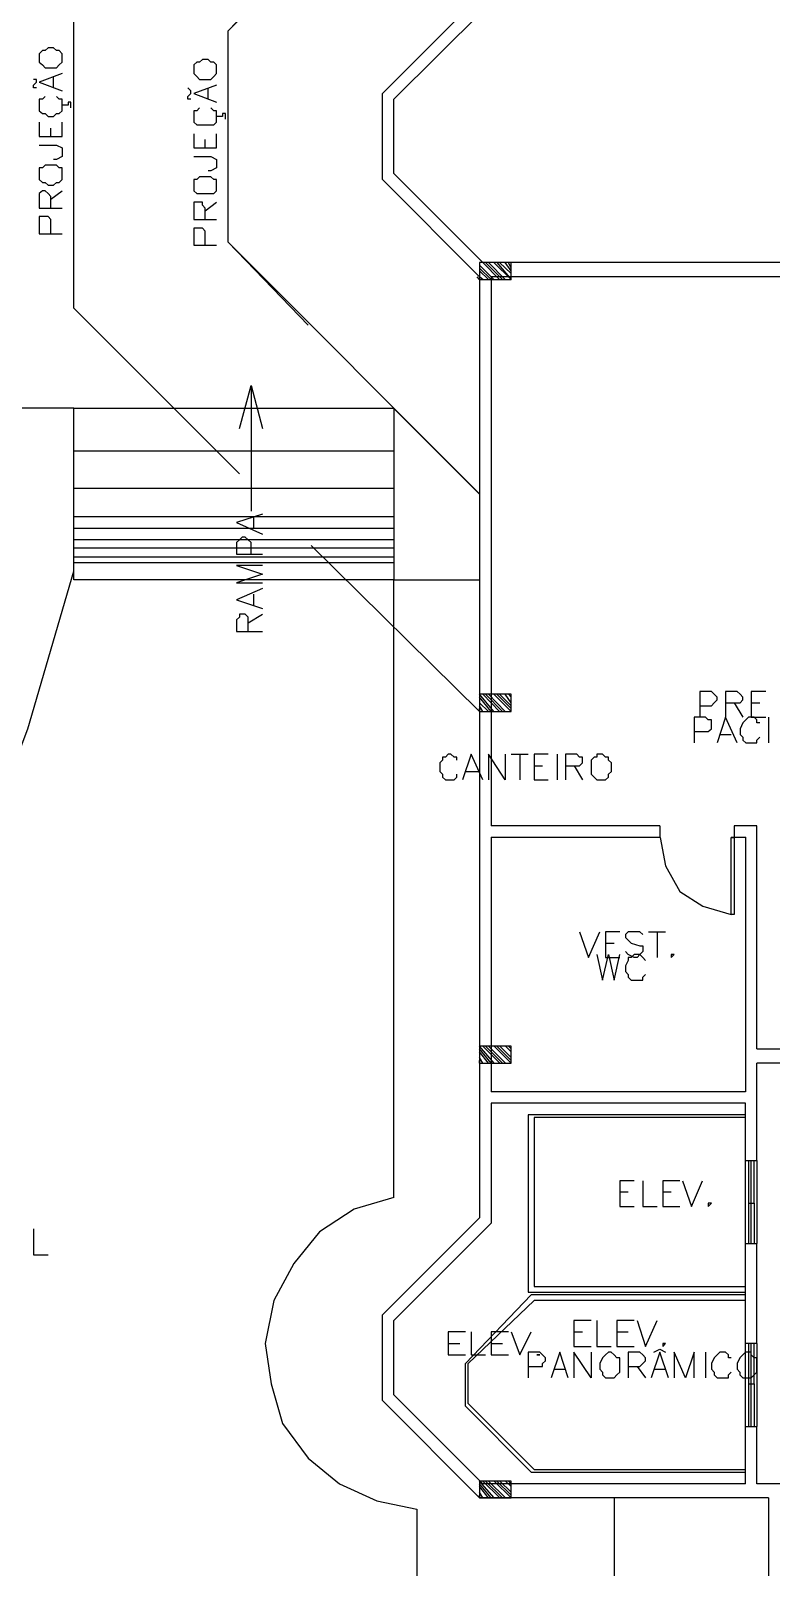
# Model space of a CAD drawing. Header units: millimetres. Extents: x -369 to -70, y -1414 to -1185.
# Drawn here: x -270.85 to -262.09, y -1314.76 to -1296.59 of the extents above; entities that cross this region are included whole.
import ezdxf

# ---------------------------------------------------------------- set-up
doc = ezdxf.new("R2010")
doc.units = ezdxf.units.MM
doc.header["$MEASUREMENT"] = 0
for name, color, linetype in [('10', 10, 'Continuous'), ('12', 12, 'Continuous'), ('2', 2, 'Continuous'), ('50', 50, 'Continuous'), ('8', 8, 'Continuous')]:
    doc.layers.add(name, color=color, linetype=linetype)

msp = doc.modelspace()

# ---------------------------------------------------------------- linework, layer by layer
at = {"layer": '10'}
for points in [[(-265.539, -1296.179), (-266.689, -1297.33)], [(-265.503, -1296.35), (-266.554, -1297.397)], [(-266.689, -1298.345), (-266.689, -1297.33)], [(-266.554, -1298.277), (-266.554, -1297.397)], [(-265.539, -1299.496), (-266.689, -1298.345)], [(-265.503, -1299.328), (-266.554, -1298.277)], [(-261.95, -1299.328), (-265.503, -1299.328)], [(-265.539, -1299.496), (-265.539, -1310.629)], [(-261.95, -1299.496), (-265.403, -1299.496)], [(-265.403, -1299.496), (-265.403, -1305.994)], [(-270.342, -1301.05), (-272.272, -1301.05)], [(-270.342, -1301.05), (-266.554, -1301.05), (-266.554, -1301.05), (-266.554, -1303.084), (-265.539, -1303.084)], [(-266.554, -1303.084), (-270.342, -1303.084), (-270.342, -1301.054)], [(-266.554, -1301.558), (-270.342, -1301.558)], [(-266.554, -1302.001), (-270.342, -1302.001)], [(-266.554, -1302.337), (-270.342, -1302.337)], [(-266.554, -1302.473), (-270.342, -1302.473)], [(-266.554, -1302.609), (-270.342, -1302.609)], [(-266.554, -1302.709), (-270.342, -1302.709)], [(-266.554, -1302.813), (-270.342, -1302.813)], [(-266.554, -1302.88), (-270.342, -1302.88)], [(-263.408, -1305.994), (-265.403, -1305.994)], [(-263.404, -1306.13), (-263.404, -1305.994)], [(-262.525, -1305.994), (-262.525, -1306.13)], [(-262.257, -1305.994), (-262.525, -1305.994)], [(-262.257, -1308.631), (-262.257, -1305.994)], [(-265.403, -1306.126), (-265.403, -1309.139)], [(-263.408, -1306.13), (-265.403, -1306.13)], [(-262.389, -1306.13), (-262.561, -1306.13)], [(-262.389, -1309.139), (-262.389, -1306.126)], [(-262.257, -1308.631), (-261.954, -1308.631), (-261.954, -1308.631), (-261.954, -1308.799), (-261.954, -1308.799), (-262.257, -1308.799)], [(-262.257, -1309.95), (-262.257, -1308.799)], [(-262.393, -1309.139), (-265.403, -1309.139)], [(-262.393, -1309.275), (-265.403, -1309.275)], [(-265.403, -1309.275), (-265.403, -1310.693)], [(-262.393, -1309.95), (-262.393, -1309.275)], [(-262.393, -1309.411), (-264.963, -1309.411), (-264.963, -1311.509), (-262.393, -1311.509)], [(-262.393, -1309.95), (-262.393, -1309.443), (-264.895, -1309.443), (-264.895, -1311.441), (-262.393, -1311.441), (-262.393, -1310.933)], [(-262.393, -1309.95), (-262.257, -1309.95)], [(-265.539, -1310.629), (-266.689, -1311.776)], [(-265.403, -1310.693), (-266.554, -1311.844)], [(-262.393, -1310.933), (-262.257, -1310.933)], [(-262.257, -1312.116), (-262.393, -1312.116), (-262.393, -1312.116), (-262.393, -1310.933)], [(-262.257, -1312.116), (-262.257, -1310.933)], [(-264.931, -1311.541), (-265.706, -1312.352)], [(-264.895, -1311.609), (-265.674, -1312.352)], [(-262.393, -1311.541), (-264.931, -1311.541)], [(-262.393, -1311.609), (-264.895, -1311.609)], [(-266.689, -1312.791), (-266.689, -1311.776)], [(-266.554, -1312.724), (-266.554, -1311.844)], [(-265.706, -1312.859), (-265.706, -1312.352)], [(-265.674, -1312.827), (-265.674, -1312.352)], [(-265.503, -1313.775), (-266.554, -1312.724)], [(-265.539, -1313.942), (-266.689, -1312.791)], [(-264.931, -1313.639), (-265.706, -1312.859)], [(-264.895, -1313.607), (-265.674, -1312.827)], [(-262.393, -1313.099), (-262.257, -1313.099)], [(-262.393, -1313.775), (-262.393, -1313.099)], [(-261.954, -1313.775), (-262.257, -1313.775), (-262.257, -1313.775), (-262.257, -1313.099)], [(-264.931, -1313.639), (-262.393, -1313.639)], [(-264.895, -1313.607), (-262.393, -1313.607)], [(-262.393, -1313.775), (-265.503, -1313.775)], [(-262.122, -1313.942), (-265.539, -1313.942)], [(-262.122, -1313.942), (-262.122, -1317.463)]]:
    msp.add_lwpolyline(points, dxfattribs=at)
at = {"layer": '12'}
for points in [[(-265.167, -1299.528), (-265.167, -1299.328), (-265.539, -1299.328), (-265.539, -1299.528), (-265.167, -1299.528)], [(-265.371, -1299.528), (-265.539, -1299.36)], [(-265.403, -1299.528), (-265.539, -1299.396)], [(-265.435, -1299.528), (-265.539, -1299.428)], [(-265.303, -1299.528), (-265.503, -1299.328)], [(-265.267, -1299.528), (-265.471, -1299.328)], [(-265.235, -1299.528), (-265.435, -1299.328)], [(-265.335, -1299.328), (-265.167, -1299.528), (-265.167, -1299.528), (-265.371, -1299.328)], [(-265.167, -1299.46), (-265.303, -1299.328)], [(-265.167, -1299.428), (-265.235, -1299.328)], [(-265.167, -1299.396), (-265.199, -1299.328)], [(-265.539, -1299.528), (-265.57, -1299.496)], [(-265.503, -1299.528), (-265.539, -1299.496)], [(-265.371, -1304.639), (-265.539, -1304.435)], [(-265.167, -1304.639), (-265.167, -1304.435), (-265.539, -1304.435), (-265.539, -1304.639), (-265.167, -1304.639)], [(-265.403, -1304.639), (-265.539, -1304.471)], [(-265.435, -1304.639), (-265.539, -1304.539)], [(-265.503, -1304.639), (-265.539, -1304.571)], [(-265.303, -1304.639), (-265.503, -1304.435)], [(-265.267, -1304.639), (-265.471, -1304.435)], [(-265.235, -1304.639), (-265.435, -1304.435)], [(-265.167, -1304.639), (-265.371, -1304.435)], [(-265.167, -1304.603), (-265.335, -1304.435)], [(-265.167, -1304.571), (-265.303, -1304.435)], [(-265.167, -1304.539), (-265.235, -1304.435)], [(-265.167, -1304.471), (-265.199, -1304.435)], [(-265.539, -1304.639), (-265.539, -1304.603)], [(-265.367, -1308.799), (-265.539, -1308.599)], [(-265.167, -1308.799), (-265.167, -1308.599), (-265.539, -1308.599), (-265.539, -1308.799), (-265.167, -1308.799)], [(-265.403, -1308.799), (-265.539, -1308.631)], [(-265.435, -1308.799), (-265.539, -1308.667)], [(-265.503, -1308.799), (-265.539, -1308.731)], [(-265.299, -1308.799), (-265.503, -1308.599)], [(-265.267, -1308.799), (-265.471, -1308.599)], [(-265.231, -1308.799), (-265.435, -1308.599)], [(-265.167, -1308.799), (-265.367, -1308.599)], [(-265.167, -1308.767), (-265.335, -1308.599)], [(-265.167, -1308.731), (-265.299, -1308.599)], [(-265.167, -1308.667), (-265.231, -1308.599)], [(-265.167, -1308.631), (-265.199, -1308.599)], [(-265.539, -1308.799), (-265.539, -1308.767)], [(-265.367, -1313.942), (-265.539, -1313.743)], [(-265.167, -1313.942), (-265.167, -1313.743), (-265.539, -1313.743), (-265.539, -1313.942), (-265.167, -1313.942)], [(-265.403, -1313.942), (-265.539, -1313.775)], [(-265.435, -1313.942), (-265.539, -1313.807)], [(-265.299, -1313.942), (-265.503, -1313.743)], [(-265.267, -1313.942), (-265.471, -1313.743)], [(-265.231, -1313.942), (-265.435, -1313.743)], [(-265.167, -1313.942), (-265.367, -1313.743)], [(-265.167, -1313.91), (-265.335, -1313.743)], [(-265.167, -1313.874), (-265.299, -1313.743)], [(-265.167, -1313.807), (-265.231, -1313.743)], [(-265.167, -1313.775), (-265.199, -1313.743)], [(-265.503, -1313.942), (-265.539, -1313.874)], [(-265.539, -1313.942), (-265.539, -1313.91)]]:
    msp.add_lwpolyline(points, dxfattribs=at)
at = {"layer": '2'}
for points in [[(-265.539, -1302.065), (-268.516, -1299.088), (-268.516, -1296.586), (-265.539, -1293.609)], [(-265.539, -1302.065), (-268.516, -1299.088), (-268.516, -1296.586), (-265.539, -1293.609)], [(-268.38, -1301.829), (-270.342, -1299.867), (-270.342, -1295.843), (-268.38, -1293.881)], [(-268.38, -1301.829), (-270.342, -1299.867), (-270.342, -1295.843), (-268.38, -1293.881)], [(-267.569, -1300.071), (-268.516, -1299.088), (-268.516, -1296.586), (-267.569, -1295.603)], [(-265.539, -1302.069), (-266.554, -1301.054)], [(-265.539, -1304.639), (-267.533, -1302.677)], [(-265.539, -1304.639), (-267.533, -1302.677)], [(-274.538, -1311.541), (-273.423, -1309.986), (-272.408, -1308.36), (-271.561, -1306.633), (-270.886, -1304.843), (-270.342, -1302.98)], [(-266.554, -1310.39), (-266.554, -1303.08)], [(-263.404, -1306.13), (-263.34, -1306.465), (-263.169, -1306.769), (-262.897, -1306.941), (-262.561, -1307.041)], [(-262.289, -1310.458), (-262.289, -1309.95)], [(-266.554, -1310.39), (-267.025, -1310.526), (-267.433, -1310.797), (-267.737, -1311.169), (-267.976, -1311.609), (-268.076, -1312.116), (-268.008, -1312.592), (-267.872, -1313.063), (-267.569, -1313.471), (-267.197, -1313.775), (-266.757, -1313.978), (-266.282, -1314.078)], [(-262.357, -1310.458), (-262.357, -1310.933)], [(-262.289, -1312.592), (-262.289, -1312.116)], [(-262.357, -1312.592), (-262.357, -1313.099)], [(-263.948, -1313.942), (-263.948, -1317.463)], [(-266.282, -1314.078), (-266.282, -1317.463)]]:
    msp.add_lwpolyline(points, dxfattribs=at)
at = {"layer": '50'}
for points in [[(-270.75, -1296.958), (-270.75, -1296.958), (-270.714, -1296.99), (-270.682, -1297.026), (-270.646, -1297.026), (-270.582, -1297.026), (-270.546, -1297.026), (-270.514, -1296.99), (-270.478, -1296.958), (-270.478, -1296.89), (-270.478, -1296.858), (-270.514, -1296.822), (-270.546, -1296.822), (-270.582, -1296.79), (-270.646, -1296.79), (-270.682, -1296.822), (-270.714, -1296.822), (-270.75, -1296.858), (-270.75, -1296.89), (-270.75, -1296.958)], [(-268.923, -1297.058), (-268.923, -1297.094), (-268.887, -1297.126), (-268.855, -1297.162), (-268.82, -1297.162), (-268.752, -1297.162), (-268.72, -1297.162), (-268.684, -1297.126), (-268.652, -1297.094), (-268.652, -1297.058), (-268.652, -1297.026), (-268.652, -1296.99), (-268.684, -1296.958), (-268.72, -1296.958), (-268.752, -1296.926), (-268.82, -1296.926), (-268.855, -1296.958), (-268.887, -1296.958), (-268.923, -1296.99), (-268.923, -1297.026), (-268.923, -1297.058)], [(-270.478, -1297.094), (-270.75, -1297.194), (-270.75, -1297.194), (-270.478, -1297.298)], [(-270.582, -1297.262), (-270.582, -1297.126)], [(-270.782, -1297.262), (-270.818, -1297.262), (-270.818, -1297.262), (-270.818, -1297.23), (-270.818, -1297.23), (-270.818, -1297.23), (-270.782, -1297.194), (-270.782, -1297.162), (-270.818, -1297.162)], [(-268.955, -1297.397), (-268.991, -1297.397), (-268.991, -1297.397), (-268.991, -1297.365), (-268.991, -1297.365), (-268.991, -1297.365), (-268.955, -1297.33), (-268.955, -1297.298), (-268.991, -1297.262)], [(-268.652, -1297.23), (-268.923, -1297.33), (-268.923, -1297.33), (-268.652, -1297.433)], [(-268.752, -1297.397), (-268.752, -1297.262)], [(-270.682, -1297.365), (-270.714, -1297.397), (-270.75, -1297.397), (-270.75, -1297.433), (-270.75, -1297.497), (-270.75, -1297.533), (-270.714, -1297.565), (-270.682, -1297.565), (-270.646, -1297.601), (-270.582, -1297.601), (-270.546, -1297.565), (-270.514, -1297.565), (-270.478, -1297.533), (-270.478, -1297.497), (-270.478, -1297.433), (-270.478, -1297.397), (-270.514, -1297.397), (-270.546, -1297.365)], [(-270.378, -1297.497), (-270.378, -1297.497), (-270.378, -1297.433), (-270.41, -1297.433), (-270.41, -1297.465), (-270.478, -1297.465)], [(-270.75, -1297.669), (-270.75, -1297.837), (-270.75, -1297.837), (-270.478, -1297.837)], [(-270.478, -1297.837), (-270.478, -1297.669)], [(-268.855, -1297.497), (-268.887, -1297.533), (-268.923, -1297.533), (-268.923, -1297.565), (-268.923, -1297.633), (-268.923, -1297.669), (-268.887, -1297.701), (-268.855, -1297.701), (-268.82, -1297.701), (-268.752, -1297.701), (-268.72, -1297.701), (-268.684, -1297.701), (-268.652, -1297.669), (-268.652, -1297.633), (-268.652, -1297.565), (-268.652, -1297.533), (-268.684, -1297.533), (-268.72, -1297.497)], [(-268.548, -1297.633), (-268.548, -1297.601), (-268.548, -1297.565), (-268.584, -1297.565), (-268.584, -1297.601), (-268.652, -1297.601)], [(-270.614, -1297.837), (-270.614, -1297.737)], [(-268.923, -1297.805), (-268.923, -1297.973), (-268.923, -1297.973), (-268.652, -1297.973)], [(-268.652, -1297.973), (-268.652, -1297.805)], [(-270.75, -1297.941), (-270.546, -1297.941), (-270.478, -1297.973), (-270.478, -1298.005), (-270.478, -1298.041), (-270.478, -1298.073), (-270.546, -1298.109), (-270.582, -1298.109)], [(-268.788, -1297.973), (-268.788, -1297.873)], [(-270.75, -1298.313), (-270.75, -1298.345), (-270.714, -1298.381), (-270.682, -1298.381), (-270.646, -1298.413), (-270.582, -1298.413), (-270.546, -1298.381), (-270.514, -1298.381), (-270.478, -1298.345), (-270.478, -1298.313), (-270.478, -1298.245), (-270.478, -1298.209), (-270.514, -1298.209), (-270.546, -1298.177), (-270.582, -1298.177), (-270.646, -1298.177), (-270.682, -1298.177), (-270.714, -1298.209), (-270.75, -1298.209), (-270.75, -1298.245), (-270.75, -1298.313)], [(-268.923, -1298.073), (-268.72, -1298.073), (-268.652, -1298.109), (-268.652, -1298.141), (-268.652, -1298.177), (-268.652, -1298.209), (-268.72, -1298.245), (-268.752, -1298.245)], [(-268.923, -1298.449), (-268.923, -1298.48), (-268.887, -1298.512), (-268.855, -1298.512), (-268.82, -1298.512), (-268.752, -1298.512), (-268.72, -1298.512), (-268.684, -1298.512), (-268.652, -1298.48), (-268.652, -1298.449), (-268.652, -1298.381), (-268.652, -1298.345), (-268.684, -1298.345), (-268.72, -1298.313), (-268.752, -1298.313), (-268.82, -1298.313), (-268.855, -1298.313), (-268.887, -1298.345), (-268.923, -1298.345), (-268.923, -1298.381), (-268.923, -1298.449)], [(-270.614, -1298.684), (-270.614, -1298.548), (-270.646, -1298.512), (-270.682, -1298.48), (-270.714, -1298.48), (-270.75, -1298.512), (-270.75, -1298.548), (-270.75, -1298.684), (-270.75, -1298.684), (-270.478, -1298.684)], [(-270.614, -1298.58), (-270.478, -1298.48)], [(-268.788, -1298.82), (-268.788, -1298.684), (-268.82, -1298.648), (-268.82, -1298.616), (-268.855, -1298.616), (-268.887, -1298.616), (-268.923, -1298.616), (-268.923, -1298.648), (-268.923, -1298.684), (-268.923, -1298.82), (-268.923, -1298.82), (-268.652, -1298.82)], [(-268.788, -1298.716), (-268.652, -1298.616)], [(-270.614, -1298.988), (-270.614, -1298.852), (-270.614, -1298.82), (-270.646, -1298.784), (-270.714, -1298.784), (-270.75, -1298.784), (-270.75, -1298.82), (-270.75, -1298.852), (-270.75, -1298.988), (-270.75, -1298.988), (-270.478, -1298.988)], [(-268.788, -1299.124), (-268.788, -1298.988), (-268.788, -1298.956), (-268.82, -1298.92), (-268.887, -1298.92), (-268.923, -1298.92), (-268.923, -1298.956), (-268.923, -1298.988), (-268.923, -1299.124), (-268.923, -1299.124), (-268.652, -1299.124)], [(-268.38, -1301.29), (-268.244, -1300.782), (-268.108, -1301.29)], [(-268.244, -1300.782), (-268.244, -1301.29), (-268.244, -1302.269)], [(-268.108, -1302.305), (-268.416, -1302.405), (-268.416, -1302.405), (-268.108, -1302.541)], [(-268.212, -1302.473), (-268.212, -1302.337)], [(-268.244, -1302.777), (-268.244, -1302.641), (-268.28, -1302.609), (-268.312, -1302.577), (-268.348, -1302.577), (-268.38, -1302.609), (-268.416, -1302.641), (-268.416, -1302.777), (-268.416, -1302.777), (-268.108, -1302.777)], [(-268.108, -1302.912), (-268.416, -1302.912), (-268.416, -1302.912), (-268.108, -1303.016), (-268.108, -1303.016), (-268.416, -1303.116), (-268.416, -1303.116), (-268.108, -1303.116)], [(-268.108, -1303.184), (-268.416, -1303.32), (-268.416, -1303.32), (-268.108, -1303.42)], [(-268.212, -1303.388), (-268.212, -1303.252)], [(-268.28, -1303.692), (-268.28, -1303.556), (-268.28, -1303.524), (-268.312, -1303.488), (-268.348, -1303.488), (-268.38, -1303.488), (-268.38, -1303.524), (-268.416, -1303.556), (-268.416, -1303.692), (-268.416, -1303.692), (-268.108, -1303.692)], [(-268.28, -1303.592), (-268.108, -1303.488)], [(-262.933, -1304.571), (-262.797, -1304.571), (-262.765, -1304.539), (-262.729, -1304.503), (-262.729, -1304.471), (-262.765, -1304.435), (-262.797, -1304.403), (-262.933, -1304.403), (-262.933, -1304.403), (-262.933, -1304.707)], [(-262.629, -1304.539), (-262.493, -1304.539), (-262.457, -1304.539), (-262.425, -1304.503), (-262.425, -1304.471), (-262.457, -1304.435), (-262.493, -1304.403), (-262.629, -1304.403), (-262.629, -1304.403), (-262.629, -1304.707)], [(-262.525, -1304.539), (-262.425, -1304.707)], [(-262.154, -1304.403), (-262.325, -1304.403), (-262.325, -1304.403), (-262.325, -1304.707)], [(-262.325, -1304.539), (-262.222, -1304.539)], [(-263.001, -1304.875), (-262.865, -1304.875), (-262.833, -1304.875), (-262.797, -1304.843), (-262.797, -1304.807), (-262.797, -1304.775), (-262.797, -1304.739), (-262.833, -1304.739), (-262.865, -1304.707), (-263.001, -1304.707), (-263.001, -1304.707), (-263.001, -1305.011)], [(-262.493, -1305.011), (-262.629, -1304.707), (-262.629, -1304.707), (-262.729, -1305.011)], [(-262.222, -1304.775), (-262.257, -1304.775), (-262.257, -1304.739), (-262.289, -1304.707), (-262.357, -1304.707), (-262.389, -1304.739), (-262.425, -1304.775), (-262.457, -1304.843), (-262.457, -1304.911), (-262.425, -1304.943), (-262.425, -1304.979), (-262.389, -1305.011), (-262.357, -1305.011), (-262.289, -1305.011), (-262.257, -1305.011), (-262.257, -1304.979), (-262.222, -1304.943)], [(-262.325, -1304.707), (-262.154, -1304.707)], [(-262.122, -1304.707), (-262.122, -1305.011)], [(-262.697, -1304.911), (-262.561, -1304.911)], [(-265.81, -1305.214), (-265.81, -1305.178), (-265.842, -1305.178), (-265.878, -1305.146), (-265.91, -1305.146), (-265.942, -1305.178), (-265.978, -1305.178), (-265.978, -1305.214), (-266.01, -1305.246), (-266.01, -1305.35), (-265.978, -1305.382), (-265.978, -1305.418), (-265.942, -1305.45), (-265.91, -1305.45), (-265.878, -1305.45), (-265.842, -1305.45), (-265.81, -1305.418), (-265.81, -1305.382)], [(-265.503, -1305.45), (-265.638, -1305.146), (-265.638, -1305.146), (-265.742, -1305.45)], [(-265.235, -1305.146), (-265.235, -1305.45), (-265.235, -1305.45), (-265.435, -1305.146), (-265.435, -1305.146), (-265.435, -1305.45)], [(-265.167, -1305.146), (-264.963, -1305.146)], [(-265.063, -1305.146), (-265.063, -1305.45)], [(-264.727, -1305.146), (-264.895, -1305.146), (-264.895, -1305.146), (-264.895, -1305.45)], [(-264.895, -1305.282), (-264.795, -1305.282)], [(-264.623, -1305.146), (-264.623, -1305.45)], [(-264.523, -1305.282), (-264.388, -1305.282), (-264.356, -1305.282), (-264.32, -1305.246), (-264.32, -1305.214), (-264.32, -1305.178), (-264.356, -1305.178), (-264.388, -1305.146), (-264.523, -1305.146), (-264.523, -1305.146), (-264.523, -1305.45)], [(-264.42, -1305.282), (-264.32, -1305.45)], [(-264.152, -1305.146), (-264.152, -1305.178), (-264.184, -1305.178), (-264.22, -1305.214), (-264.22, -1305.246), (-264.22, -1305.35), (-264.22, -1305.382), (-264.184, -1305.418), (-264.152, -1305.45), (-264.084, -1305.45), (-264.048, -1305.45), (-264.016, -1305.418), (-264.016, -1305.382), (-263.98, -1305.35), (-263.98, -1305.246), (-264.016, -1305.214), (-264.016, -1305.178), (-264.048, -1305.178), (-264.084, -1305.146), (-264.152, -1305.146)], [(-265.706, -1305.35), (-265.539, -1305.35)], [(-264.895, -1305.45), (-264.727, -1305.45)], [(-264.356, -1307.245), (-264.252, -1307.548), (-264.252, -1307.548), (-264.116, -1307.245)], [(-263.88, -1307.245), (-264.048, -1307.245), (-264.048, -1307.245), (-264.048, -1307.548)], [(-263.608, -1307.276), (-263.644, -1307.245), (-263.676, -1307.245), (-263.712, -1307.245), (-263.78, -1307.245), (-263.812, -1307.276), (-263.812, -1307.312), (-263.78, -1307.344), (-263.744, -1307.38), (-263.644, -1307.412), (-263.608, -1307.412), (-263.608, -1307.448), (-263.608, -1307.48), (-263.644, -1307.516), (-263.676, -1307.548), (-263.712, -1307.548), (-263.78, -1307.516), (-263.812, -1307.48)], [(-263.54, -1307.245), (-263.34, -1307.245)], [(-263.44, -1307.245), (-263.44, -1307.548)], [(-264.048, -1307.38), (-263.948, -1307.38)], [(-264.152, -1307.516), (-264.084, -1307.82), (-264.084, -1307.82), (-264.016, -1307.516), (-264.016, -1307.516), (-263.948, -1307.82), (-263.948, -1307.82), (-263.88, -1307.516)], [(-264.048, -1307.548), (-263.88, -1307.548)], [(-263.576, -1307.584), (-263.608, -1307.548), (-263.644, -1307.516), (-263.712, -1307.516), (-263.744, -1307.548), (-263.78, -1307.548), (-263.78, -1307.584), (-263.812, -1307.648), (-263.812, -1307.716), (-263.78, -1307.752), (-263.78, -1307.784), (-263.744, -1307.82), (-263.712, -1307.82), (-263.644, -1307.82), (-263.608, -1307.82), (-263.608, -1307.784), (-263.576, -1307.752)], [(-263.273, -1307.516), (-263.273, -1307.516), (-263.273, -1307.548), (-263.237, -1307.516), (-263.273, -1307.516)], [(-263.712, -1310.19), (-263.88, -1310.19), (-263.88, -1310.19), (-263.88, -1310.494)], [(-263.608, -1310.19), (-263.608, -1310.494), (-263.44, -1310.494)], [(-263.169, -1310.19), (-263.372, -1310.19), (-263.372, -1310.19), (-263.372, -1310.494)], [(-263.137, -1310.19), (-263.033, -1310.494), (-263.033, -1310.494), (-262.901, -1310.19)], [(-263.88, -1310.322), (-263.78, -1310.322)], [(-263.372, -1310.322), (-263.273, -1310.322)], [(-263.88, -1310.494), (-263.712, -1310.494)], [(-263.372, -1310.494), (-263.169, -1310.494)], [(-262.833, -1310.458), (-262.833, -1310.458), (-262.833, -1310.494), (-262.797, -1310.458), (-262.833, -1310.458)], [(-270.818, -1310.761), (-270.818, -1311.069), (-270.646, -1311.069)], [(-264.22, -1311.844), (-264.424, -1311.844), (-264.424, -1311.844), (-264.424, -1312.152)], [(-264.152, -1311.844), (-264.152, -1312.152), (-263.984, -1312.152)], [(-263.712, -1311.844), (-263.916, -1311.844), (-263.916, -1311.844), (-263.916, -1312.152)], [(-263.676, -1311.844), (-263.576, -1312.152), (-263.576, -1312.152), (-263.44, -1311.844)], [(-265.706, -1311.98), (-265.91, -1311.98), (-265.91, -1311.98), (-265.91, -1312.252)], [(-265.638, -1311.98), (-265.638, -1312.252), (-265.471, -1312.252)], [(-265.199, -1311.98), (-265.403, -1311.98), (-265.403, -1311.98), (-265.403, -1312.252)], [(-265.167, -1311.98), (-265.063, -1312.252), (-265.063, -1312.252), (-264.931, -1311.98)], [(-264.424, -1311.98), (-264.32, -1311.98)], [(-263.916, -1311.98), (-263.78, -1311.98)], [(-265.91, -1312.116), (-265.774, -1312.116)], [(-265.403, -1312.116), (-265.267, -1312.116)], [(-264.424, -1312.152), (-264.22, -1312.152)], [(-263.916, -1312.152), (-263.712, -1312.152)], [(-263.476, -1312.22), (-263.408, -1312.184), (-263.34, -1312.22)], [(-263.372, -1312.116), (-263.372, -1312.116), (-263.372, -1312.152), (-263.34, -1312.116), (-263.372, -1312.116)], [(-265.91, -1312.252), (-265.706, -1312.252)], [(-265.403, -1312.252), (-265.199, -1312.252)], [(-264.963, -1312.388), (-264.827, -1312.388), (-264.795, -1312.388), (-264.795, -1312.352), (-264.759, -1312.32), (-264.759, -1312.284), (-264.795, -1312.252), (-264.827, -1312.22), (-264.963, -1312.22), (-264.963, -1312.22), (-264.963, -1312.524)], [(-264.863, -1312.252), (-264.863, -1312.252), (-264.827, -1312.252), (-264.863, -1312.252)], [(-264.491, -1312.524), (-264.591, -1312.22), (-264.591, -1312.22), (-264.691, -1312.524)], [(-264.22, -1312.22), (-264.22, -1312.524), (-264.22, -1312.524), (-264.424, -1312.22), (-264.424, -1312.22), (-264.424, -1312.524)], [(-264.016, -1312.22), (-264.048, -1312.252), (-264.084, -1312.284), (-264.116, -1312.352), (-264.116, -1312.42), (-264.084, -1312.456), (-264.084, -1312.488), (-264.048, -1312.524), (-264.016, -1312.524), (-263.984, -1312.524), (-263.948, -1312.524), (-263.916, -1312.488), (-263.88, -1312.456), (-263.88, -1312.42), (-263.88, -1312.352), (-263.88, -1312.284), (-263.916, -1312.284), (-263.948, -1312.252), (-263.984, -1312.22), (-264.016, -1312.22)], [(-263.78, -1312.388), (-263.644, -1312.388), (-263.608, -1312.352), (-263.576, -1312.32), (-263.576, -1312.284), (-263.608, -1312.252), (-263.644, -1312.22), (-263.78, -1312.22), (-263.78, -1312.22), (-263.78, -1312.524)], [(-263.676, -1312.388), (-263.576, -1312.524)], [(-263.305, -1312.524), (-263.408, -1312.22), (-263.408, -1312.22), (-263.508, -1312.524)], [(-263.001, -1312.524), (-263.001, -1312.22), (-263.001, -1312.22), (-263.101, -1312.524), (-263.101, -1312.524), (-263.237, -1312.22), (-263.237, -1312.22), (-263.237, -1312.524)], [(-262.865, -1312.22), (-262.865, -1312.524)], [(-262.561, -1312.284), (-262.593, -1312.284), (-262.593, -1312.252), (-262.629, -1312.22), (-262.697, -1312.22), (-262.729, -1312.252), (-262.765, -1312.284), (-262.797, -1312.352), (-262.797, -1312.42), (-262.765, -1312.456), (-262.765, -1312.488), (-262.729, -1312.524), (-262.697, -1312.524), (-262.629, -1312.524), (-262.593, -1312.524), (-262.593, -1312.488), (-262.561, -1312.456)], [(-262.393, -1312.22), (-262.425, -1312.252), (-262.461, -1312.284), (-262.493, -1312.352), (-262.493, -1312.42), (-262.461, -1312.456), (-262.461, -1312.488), (-262.425, -1312.524), (-262.393, -1312.524), (-262.325, -1312.524), (-262.289, -1312.488), (-262.257, -1312.456), (-262.257, -1312.42), (-262.257, -1312.352), (-262.257, -1312.284), (-262.289, -1312.284), (-262.325, -1312.252), (-262.325, -1312.22), (-262.393, -1312.22)], [(-264.659, -1312.42), (-264.523, -1312.42)], [(-263.476, -1312.42), (-263.34, -1312.42)]]:
    msp.add_lwpolyline(points, dxfattribs=at)
at = {"layer": '8'}
for points in [[(-262.561, -1306.13), (-262.525, -1306.13), (-262.525, -1307.041), (-262.561, -1307.041), (-262.561, -1306.13)], [(-262.393, -1310.933), (-262.393, -1309.95)], [(-262.357, -1309.95), (-262.357, -1310.458), (-262.357, -1310.458), (-262.289, -1310.458), (-262.289, -1310.458), (-262.289, -1310.933)], [(-262.325, -1310.933), (-262.325, -1309.95)], [(-262.257, -1309.95), (-262.257, -1310.933)], [(-262.393, -1313.099), (-262.393, -1312.116)], [(-262.357, -1312.116), (-262.357, -1312.592), (-262.357, -1312.592), (-262.289, -1312.592), (-262.289, -1312.592), (-262.289, -1313.099)], [(-262.325, -1313.099), (-262.325, -1312.116)], [(-262.257, -1312.116), (-262.257, -1313.099)]]:
    msp.add_lwpolyline(points, dxfattribs=at)

doc.saveas('drawing.dxf')
